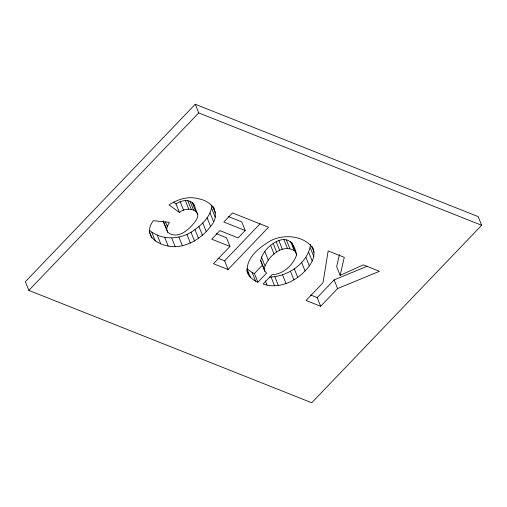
<?xml version="1.0" encoding="UTF-8"?>
<svg xmlns="http://www.w3.org/2000/svg" width="507" height="507" viewBox="0 0 507 507"><rect width="100%" height="100%" fill="white"/><g stroke="black" fill="none" stroke-linecap="round" stroke-linejoin="round"><path stroke-width="0.76" d="M166.632 229.658L167.259 226.344L169.376 222.313L153.298 220.703C141.212 237.105 160.89 246.865 175.2 246.725C189.428 245.984 202.179 237.618 210.582 226.433C221.185 214.581 212.826 201.349 198.82 198.839C188.572 195.816 177.71 199.169 169.059 204.879L179.472 212.56C185.6 206.178 203.611 209.182 195.93 220.526C190.074 228.765 178.249 240.394 167.773 232.288L163.146 220.989L167.773 232.288M269.629 277.037C287.703 276.79 308.218 263.07 310.525 244.323M246.624 269.971C247.872 275.827 252.511 280.022 257.879 282.209L266.612 273.089L264.933 271.365L260.642 260.535C262.601 251.529 270.358 243.937 278.812 240.489C290.029 236.75 294.586 245.008 296.62 254.907C293.23 264.99 283.115 274.414 271.999 274.737L263.114 284.021C278.128 289.288 294.63 282.012 305.056 270.947C311.089 264.831 316.945 255.503 312.35 246.909M149.533 230.311C160.966 240.077 178.42 239.881 190.993 232.269C200.487 225.989 211.191 217.135 211.92 204.967M264.933 271.365L264.128 269.204C266.771 257.03 283.223 242.073 295.524 251.58M339.411 254.666L336.661 266.688L340.14 275.358L363.291 264.876L379.477 271.302L337.599 288.572L320.658 306.266L306.051 300.467L322.997 282.767L328.168 250.927L344.272 257.322L340.14 275.358M195.246 104.239L25.35 281.721L28.836 290.391L311.754 402.761L481.65 225.279L478.164 216.609L195.246 104.239L198.731 112.909L481.65 225.279M28.836 290.391L198.731 112.909M229.982 246.421L213.453 263.691L228.087 269.502L268.539 227.244L232.517 212.934L223.821 222.015L245.211 230.514L238.151 237.891L219.88 230.634L211.711 239.165L229.982 246.421L226.496 237.751L216.267 233.689M228.087 269.502L224.601 260.832L260.135 223.714M257.879 282.209L254.394 273.539L262.582 264.99M320.658 306.266L317.173 297.596L334.113 279.902L367.328 266.207M173.54 202.084L175.986 203.89C180.042 201.254 185.296 199.498 190.036 201.273C195.506 203.13 195.106 210.19 197.724 214.385M228.182 216.464L241.725 221.844L245.211 230.514M218.016 258.215L224.601 260.832M310.601 294.985L317.173 297.596M250.344 277.291L246.858 268.621L252.15 272.538L254.394 273.539M312.927 248.354C304.289 235.755 285.542 234.126 272.316 239.868C260.598 246.117 242.302 259.673 248.658 275.028M334.113 279.902L337.599 288.572M311.723 246.503L314.048 252.283M310.341 247.898L313.827 256.567M308.769 252.442L312.255 261.105M305.848 257.233L309.333 265.902M301.57 262.277L305.056 270.947M293.42 246.96L296.62 254.907M290.663 241.636L294.142 250.306M286.385 239.938L289.871 248.607M283.952 239.684L287.437 248.354M294.263 268.748L297.742 277.418M278.812 240.489L282.298 249.159M290.441 271.27L293.927 279.94M276.125 241.598L279.611 250.268M273.115 243.341L276.6 252.011M270.611 245.426L274.097 254.096M282.564 274.933L286.049 283.603M264.806 251.478L268.292 260.148M274.876 276.854L278.362 285.523M271.137 277.164L274.623 285.834M261.39 256.903L264.876 265.573M260.642 260.535L264.128 269.204M265.332 280.859L267.075 285.194M252.15 272.538L255.636 281.208M213.498 206.938L214.372 209.106M212.832 206.431L215.443 212.934M211.698 208.466L215.183 217.135M210.075 212.965L213.561 221.635M207.097 217.763L210.582 226.433M202.756 222.852L206.241 231.522M192.153 202.42L195.639 211.089M190.036 201.273L193.522 209.942M198.94 226.521L202.426 235.191M187.761 200.645L191.24 209.315M185.309 200.506L188.788 209.176M195.018 229.665L198.503 238.328M180.105 201.628L183.591 210.291M190.993 232.269L194.479 240.939M175.986 203.89L179.472 212.56M186.868 234.354L190.353 243.024M178.895 237.099L182.381 245.768M165.516 222.009L167.259 226.344M171.715 238.056L175.2 246.725M164.699 237.346L168.185 246.015M157.233 235.071L160.719 243.74M151.853 232.364L155.338 241.034M149.242 231.452L151.853 237.954M193.554 203.903L194.238 205.715M292.038 242.91L293.135 246.237"/></g></svg>
